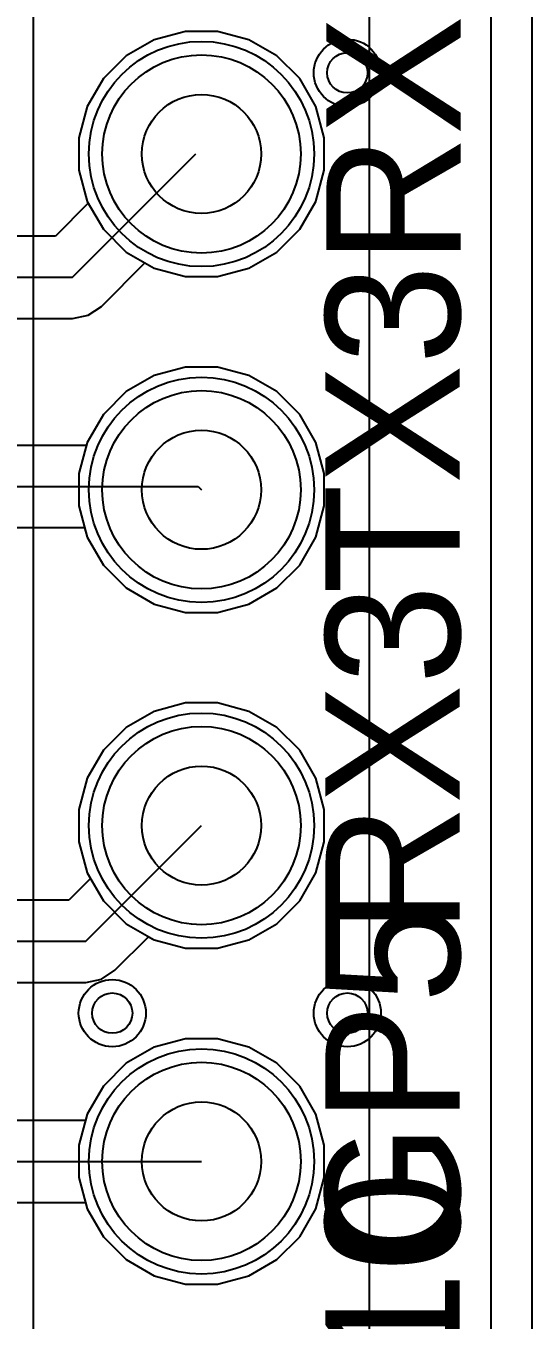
# Model space of a CAD drawing. Header units: millimetres. Extents: x 3.09 to 5.5, y 1.46 to 3.23.
# Drawn here: x 4.9093 to 5.06, y 2.1486 to 2.534 of the extents above; entities that cross this region are included whole.
import ezdxf

# ---------------------------------------------------------------- set-up
doc = ezdxf.new("R2010")
doc.units = ezdxf.units.MM
doc.header["$MEASUREMENT"] = 0
for name, color, linetype in [('BottomLayer', 5, 'Continuous'), ('BottomOverlay', 54, 'Continuous'), ('BottomSolder', 6, 'Continuous'), ('KeepOutLayer', 6, 'Continuous'), ('MultiLayer', 9, 'Continuous'), ('PadHoleLayer', 156, 'Continuous'), ('TopLayer', 1, 'Continuous'), ('TopOverlay', 2, 'Continuous'), ('TopSolder', 216, 'Continuous'), ('ViaHoleLayer', 16, 'Continuous')]:
    doc.layers.add(name, color=color, linetype=linetype)

# ---------------------------------------------------------------- blocks, each defined once
blk = doc.blocks.new('HDR1X10_B_8')
at = {"layer": 'BottomLayer'}
for centre in [(0.3, 0), (0.4, 0), (0.5, 0), (0.6, 0)]:
    blk.add_circle(centre, 0.02953, dxfattribs=at)
at = {"layer": 'BottomOverlay'}
for p, q in [((0.95, 0.05), (-0.05, 0.05)), ((0.95, -0.05), (0.025, -0.05))]:
    blk.add_line(p, q, dxfattribs=at)
at = {"layer": 'BottomSolder'}
for centre in [(0.3, 0), (0.4, 0), (0.5, 0), (0.6, 0)]:
    blk.add_circle(centre, 0.03353, dxfattribs=at)
at = {"layer": 'MultiLayer'}
for centre in [(0.3, 0), (0.4, 0), (0.5, 0), (0.6, 0)]:
    blk.add_circle(centre, 0.02953, dxfattribs=at)
at = {"layer": 'PadHoleLayer'}
for centre in [(0.3, 0), (0.4, 0), (0.5, 0), (0.6, 0)]:
    blk.add_circle(centre, 0.01772, dxfattribs=at)
at = {"layer": 'TopLayer'}
for centre in [(0.3, 0), (0.4, 0), (0.5, 0), (0.6, 0)]:
    blk.add_circle(centre, 0.02953, dxfattribs=at)
at = {"layer": 'TopSolder'}
for centre in [(0.3, 0), (0.4, 0), (0.5, 0), (0.6, 0)]:
    blk.add_circle(centre, 0.03353, dxfattribs=at)

msp = doc.modelspace()

# ---------------------------------------------------------------- linework, layer by layer
at = {"layer": 'BottomLayer'}
for p, q in [((5.04776, 3.21942), (5.04776, 1.47224)), ((4.95677, 2.53235), (4.94748, 2.52986)), ((4.96638, 2.53235), (4.95677, 2.53235)), ((4.97567, 2.52986), (4.96638, 2.53235)), ((4.94748, 2.52986), (4.93915, 2.52506)), ((4.984, 2.52506), (4.97567, 2.52986)), ((4.93915, 2.52506), (4.93235, 2.51826)), ((4.9908, 2.51826), (4.984, 2.52506)), ((4.93235, 2.51826), (4.92754, 2.50993)), ((4.99561, 2.50993), (4.9908, 2.51826)), ((4.92754, 2.50993), (4.92505, 2.50064)), ((4.9981, 2.50064), (4.99561, 2.50993)), ((4.92505, 2.50064), (4.92505, 2.49102)), ((4.9981, 2.49102), (4.9981, 2.50064)), ((4.92312, 2.45911), (4.95984, 2.49583)), ((4.92505, 2.49102), (4.92754, 2.48173)), ((4.99561, 2.48173), (4.9981, 2.49102)), ((4.92787, 2.48115), (4.91806, 2.47134)), ((4.92754, 2.48173), (4.92787, 2.48115)), ((4.9908, 2.4734), (4.99561, 2.48173)), ((4.91806, 2.47134), (4.83086, 2.47134)), ((4.984, 2.4666), (4.9908, 2.4734)), ((4.97567, 2.46179), (4.984, 2.4666)), ((4.93178, 2.45046), (4.94471, 2.46339)), ((4.94471, 2.46339), (4.94748, 2.46179)), ((4.81402, 2.45911), (4.92312, 2.45911)), ((4.94748, 2.46179), (4.95677, 2.4593)), ((4.95677, 2.4593), (4.96638, 2.4593)), ((4.96638, 2.4593), (4.97567, 2.46179)), ((4.92312, 2.44687), (4.92781, 2.4478)), ((4.92781, 2.4478), (4.93178, 2.45046)), ((4.83086, 2.44687), (4.92312, 2.44687)), ((4.95677, 2.43235), (4.94748, 2.42986)), ((4.96638, 2.43235), (4.95677, 2.43235)), ((4.97567, 2.42986), (4.96638, 2.43235)), ((4.94748, 2.42986), (4.93915, 2.42506)), ((4.984, 2.42506), (4.97567, 2.42986)), ((4.93915, 2.42506), (4.93235, 2.41826)), ((4.9908, 2.41826), (4.984, 2.42506)), ((4.93235, 2.41826), (4.92754, 2.40993)), ((4.99561, 2.40993), (4.9908, 2.41826)), ((4.9273, 2.40903), (4.79267, 2.40903)), ((4.92754, 2.40993), (4.9273, 2.40903)), ((4.9981, 2.40064), (4.99561, 2.40993)), ((4.9981, 2.39102), (4.9981, 2.40064)), ((4.7768, 2.3968), (4.9606, 2.3968)), ((4.9606, 2.3968), (4.96157, 2.39583)), ((4.99561, 2.38173), (4.9981, 2.39102)), ((4.79267, 2.38456), (4.92678, 2.38456)), ((4.92678, 2.38456), (4.92754, 2.38173)), ((4.92754, 2.38173), (4.93235, 2.3734)), ((4.9908, 2.3734), (4.99561, 2.38173)), ((4.93235, 2.3734), (4.93915, 2.3666)), ((4.984, 2.3666), (4.9908, 2.3734)), ((4.93915, 2.3666), (4.94748, 2.36179)), ((4.97567, 2.36179), (4.984, 2.3666)), ((4.94748, 2.36179), (4.95677, 2.3593)), ((4.95677, 2.3593), (4.96638, 2.3593)), ((4.96638, 2.3593), (4.97567, 2.36179)), ((4.95677, 2.33235), (4.94748, 2.32986)), ((4.96638, 2.33235), (4.95677, 2.33235)), ((4.97567, 2.32986), (4.96638, 2.33235)), ((4.94748, 2.32986), (4.93915, 2.32506)), ((4.984, 2.32506), (4.97567, 2.32986)), ((4.93915, 2.32506), (4.93235, 2.31826)), ((4.9908, 2.31826), (4.984, 2.32506)), ((4.93235, 2.31826), (4.92754, 2.30993)), ((4.99561, 2.30993), (4.9908, 2.31826)), ((4.92754, 2.30993), (4.92505, 2.30064)), ((4.9981, 2.30064), (4.99561, 2.30993)), ((4.92505, 2.30064), (4.92505, 2.29102)), ((4.9981, 2.29102), (4.9981, 2.30064)), ((4.92714, 2.26139), (4.96157, 2.29583)), ((4.92505, 2.29102), (4.92754, 2.28173)), ((4.99561, 2.28173), (4.9981, 2.29102)), ((4.92754, 2.28173), (4.9285, 2.28006)), ((4.9908, 2.2734), (4.99561, 2.28173)), ((4.9285, 2.28006), (4.92207, 2.27362)), ((4.92207, 2.27362), (4.83086, 2.27362)), ((4.984, 2.2666), (4.9908, 2.2734)), ((4.97567, 2.26179), (4.984, 2.2666)), ((4.93579, 2.25274), (4.9458, 2.26275)), ((4.9458, 2.26275), (4.94748, 2.26179)), ((4.81402, 2.26139), (4.92714, 2.26139)), ((4.94748, 2.26179), (4.95677, 2.2593)), ((4.95677, 2.2593), (4.96638, 2.2593)), ((4.96638, 2.2593), (4.97567, 2.26179)), ((4.93182, 2.25008), (4.93579, 2.25274)), ((4.89898, 2.24915), (4.92714, 2.24915)), ((4.92714, 2.24915), (4.93182, 2.25008)), ((4.95677, 2.23235), (4.94748, 2.22986)), ((4.96638, 2.23235), (4.95677, 2.23235)), ((4.97567, 2.22986), (4.96638, 2.23235)), ((4.94748, 2.22986), (4.93915, 2.22506)), ((4.984, 2.22506), (4.97567, 2.22986)), ((4.93915, 2.22506), (4.93235, 2.21826)), ((4.9908, 2.21826), (4.984, 2.22506)), ((4.93235, 2.21826), (4.92754, 2.20993)), ((4.99561, 2.20993), (4.9908, 2.21826)), ((4.92754, 2.20993), (4.92505, 2.20064)), ((4.9981, 2.20064), (4.99561, 2.20993)), ((4.92505, 2.20064), (4.92505, 2.19102)), ((4.9981, 2.19102), (4.9981, 2.20064)), ((4.92505, 2.19102), (4.92754, 2.18173)), ((4.99561, 2.18173), (4.9981, 2.19102)), ((4.92754, 2.18173), (4.93235, 2.1734)), ((4.9908, 2.1734), (4.99561, 2.18173)), ((4.93235, 2.1734), (4.93915, 2.1666)), ((4.984, 2.1666), (4.9908, 2.1734)), ((4.93915, 2.1666), (4.94748, 2.16179)), ((4.97567, 2.16179), (4.984, 2.1666)), ((4.94748, 2.16179), (4.95677, 2.1593)), ((4.95677, 2.1593), (4.96638, 2.1593)), ((4.96638, 2.1593), (4.97567, 2.16179))]:
    msp.add_line(p, q, dxfattribs=at)
for centre in [(5.005, 2.52), (4.935, 2.24), (5.005, 2.24)]:
    msp.add_circle(centre, 0.01, dxfattribs=at)
at = {"layer": 'KeepOutLayer'}
msp.add_line((5.06, 1.46), (5.06, 3.23165), dxfattribs=at)
at = {"layer": 'MultiLayer'}
for centre in [(5.005, 2.52), (4.935, 2.24), (5.005, 2.24)]:
    msp.add_circle(centre, 0.01, dxfattribs=at)
at = {"layer": 'TopLayer'}
for p, q in [((5.04776, 3.21942), (5.04776, 1.47224)), ((4.95677, 2.53235), (4.94748, 2.52986)), ((4.96638, 2.53235), (4.95677, 2.53235)), ((4.97567, 2.52986), (4.96638, 2.53235)), ((4.94748, 2.52986), (4.93915, 2.52506)), ((4.984, 2.52506), (4.97567, 2.52986)), ((4.93915, 2.52506), (4.93235, 2.51826)), ((4.9908, 2.51826), (4.984, 2.52506)), ((4.93235, 2.51826), (4.92754, 2.50993)), ((4.99561, 2.50993), (4.9908, 2.51826)), ((4.92754, 2.50993), (4.92505, 2.50064)), ((4.9981, 2.50064), (4.99561, 2.50993)), ((4.92505, 2.50064), (4.92505, 2.49102)), ((4.9981, 2.49102), (4.9981, 2.50064)), ((4.92505, 2.49102), (4.92754, 2.48173)), ((4.99561, 2.48173), (4.9981, 2.49102)), ((4.92754, 2.48173), (4.93235, 2.4734)), ((4.9908, 2.4734), (4.99561, 2.48173)), ((4.93235, 2.4734), (4.93915, 2.4666)), ((4.984, 2.4666), (4.9908, 2.4734)), ((4.93915, 2.4666), (4.94748, 2.46179)), ((4.97567, 2.46179), (4.984, 2.4666)), ((4.94748, 2.46179), (4.95677, 2.4593)), ((4.95677, 2.4593), (4.96638, 2.4593)), ((4.96638, 2.4593), (4.97567, 2.46179)), ((4.95677, 2.43235), (4.94748, 2.42986)), ((4.96638, 2.43235), (4.95677, 2.43235)), ((4.97567, 2.42986), (4.96638, 2.43235)), ((4.94748, 2.42986), (4.93915, 2.42506)), ((4.984, 2.42506), (4.97567, 2.42986)), ((4.93915, 2.42506), (4.93235, 2.41826)), ((4.9908, 2.41826), (4.984, 2.42506)), ((4.93235, 2.41826), (4.92754, 2.40993)), ((4.99561, 2.40993), (4.9908, 2.41826)), ((4.92754, 2.40993), (4.92505, 2.40064)), ((4.9981, 2.40064), (4.99561, 2.40993)), ((4.92505, 2.40064), (4.92505, 2.39102)), ((4.9981, 2.39102), (4.9981, 2.40064)), ((4.92505, 2.39102), (4.92754, 2.38173)), ((4.99561, 2.38173), (4.9981, 2.39102)), ((4.92754, 2.38173), (4.93235, 2.3734)), ((4.9908, 2.3734), (4.99561, 2.38173)), ((4.93235, 2.3734), (4.93915, 2.3666)), ((4.984, 2.3666), (4.9908, 2.3734)), ((4.93915, 2.3666), (4.94748, 2.36179)), ((4.97567, 2.36179), (4.984, 2.3666)), ((4.94748, 2.36179), (4.95677, 2.3593)), ((4.95677, 2.3593), (4.96638, 2.3593)), ((4.96638, 2.3593), (4.97567, 2.36179)), ((4.95677, 2.33235), (4.94748, 2.32986)), ((4.96638, 2.33235), (4.95677, 2.33235)), ((4.97567, 2.32986), (4.96638, 2.33235)), ((4.94748, 2.32986), (4.93915, 2.32506)), ((4.984, 2.32506), (4.97567, 2.32986)), ((4.93915, 2.32506), (4.93235, 2.31826)), ((4.9908, 2.31826), (4.984, 2.32506)), ((4.93235, 2.31826), (4.92754, 2.30993)), ((4.99561, 2.30993), (4.9908, 2.31826)), ((4.92754, 2.30993), (4.92505, 2.30064)), ((4.9981, 2.30064), (4.99561, 2.30993)), ((4.92505, 2.30064), (4.92505, 2.29102)), ((4.9981, 2.29102), (4.9981, 2.30064)), ((4.92505, 2.29102), (4.92754, 2.28173)), ((4.99561, 2.28173), (4.9981, 2.29102)), ((4.92754, 2.28173), (4.93235, 2.2734)), ((4.9908, 2.2734), (4.99561, 2.28173)), ((4.93235, 2.2734), (4.93915, 2.2666)), ((4.984, 2.2666), (4.9908, 2.2734)), ((4.93915, 2.2666), (4.94748, 2.26179)), ((4.97567, 2.26179), (4.984, 2.2666)), ((4.94748, 2.26179), (4.95677, 2.2593)), ((4.95677, 2.2593), (4.96638, 2.2593)), ((4.96638, 2.2593), (4.97567, 2.26179)), ((4.95677, 2.23235), (4.94748, 2.22986)), ((4.96638, 2.23235), (4.95677, 2.23235)), ((4.97567, 2.22986), (4.96638, 2.23235)), ((4.94748, 2.22986), (4.93915, 2.22506)), ((4.984, 2.22506), (4.97567, 2.22986)), ((4.93915, 2.22506), (4.93235, 2.21826)), ((4.9908, 2.21826), (4.984, 2.22506)), ((4.93235, 2.21826), (4.92754, 2.20993)), ((4.99561, 2.20993), (4.9908, 2.21826)), ((4.92754, 2.20993), (4.92704, 2.20806)), ((4.9981, 2.20064), (4.99561, 2.20993)), ((4.92704, 2.20806), (4.8968, 2.20806)), ((4.9981, 2.19102), (4.9981, 2.20064)), ((4.81375, 2.19583), (4.96157, 2.19583)), ((4.99561, 2.18173), (4.9981, 2.19102)), ((4.83059, 2.18359), (4.92704, 2.18359)), ((4.92704, 2.18359), (4.92754, 2.18173)), ((4.92754, 2.18173), (4.93235, 2.1734)), ((4.9908, 2.1734), (4.99561, 2.18173)), ((4.93235, 2.1734), (4.93915, 2.1666)), ((4.984, 2.1666), (4.9908, 2.1734)), ((4.93915, 2.1666), (4.94748, 2.16179)), ((4.97567, 2.16179), (4.984, 2.1666)), ((4.94748, 2.16179), (4.95677, 2.1593)), ((4.95677, 2.1593), (4.96638, 2.1593)), ((4.96638, 2.1593), (4.97567, 2.16179))]:
    msp.add_line(p, q, dxfattribs=at)
for centre in [(5.005, 2.52), (4.935, 2.24), (5.005, 2.24)]:
    msp.add_circle(centre, 0.01, dxfattribs=at)
at = {"layer": 'ViaHoleLayer'}
for centre in [(5.005, 2.52), (4.935, 2.24), (5.005, 2.24)]:
    msp.add_circle(centre, 0.006, dxfattribs=at)

# ---------------------------------------------------------------- block references
at = {"rotation": 270}
msp.add_blockref('HDR1X10_B_8', (4.96157, 2.79583), dxfattribs=at)

# ---------------------------------------------------------------- texts
at = {"layer": 'TopOverlay'}
for s, p in [('RX2', (5.03869, 2.46282)), ('TX3', (5.03848, 2.3648)), ('RX3', (5.03848, 2.26358)), ('GP5', (5.03845, 2.16558)), ('GP10', (5.03845, 2.056))]:
    msp.add_text(s, height=0.04, rotation=90, dxfattribs=at).set_placement(p)

doc.saveas('drawing.dxf')
